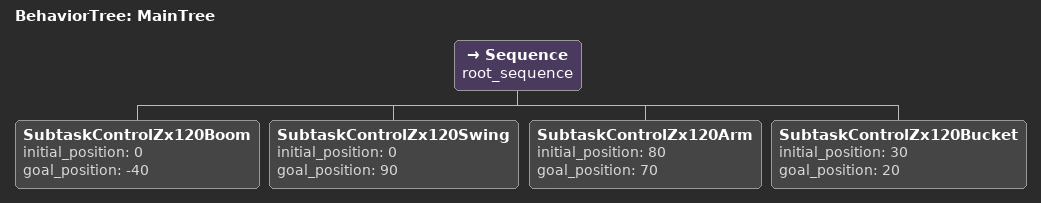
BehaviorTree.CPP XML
<root main_tree_to_execute = "MainTree">
  <BehaviorTree ID="MainTree">
    <Sequence name="root_sequence">
           <SubtaskControlZx120Boom   initial_position = "0"   goal_position="-40" />
           <SubtaskControlZx120Swing   initial_position = "0"   goal_position="90"/>
           <SubtaskControlZx120Arm   initial_position = "80"   goal_position="70"/>
            <SubtaskControlZx120Bucket   initial_position = "30"   goal_position="20"/>
    </Sequence>
  </BehaviorTree>
</root>
